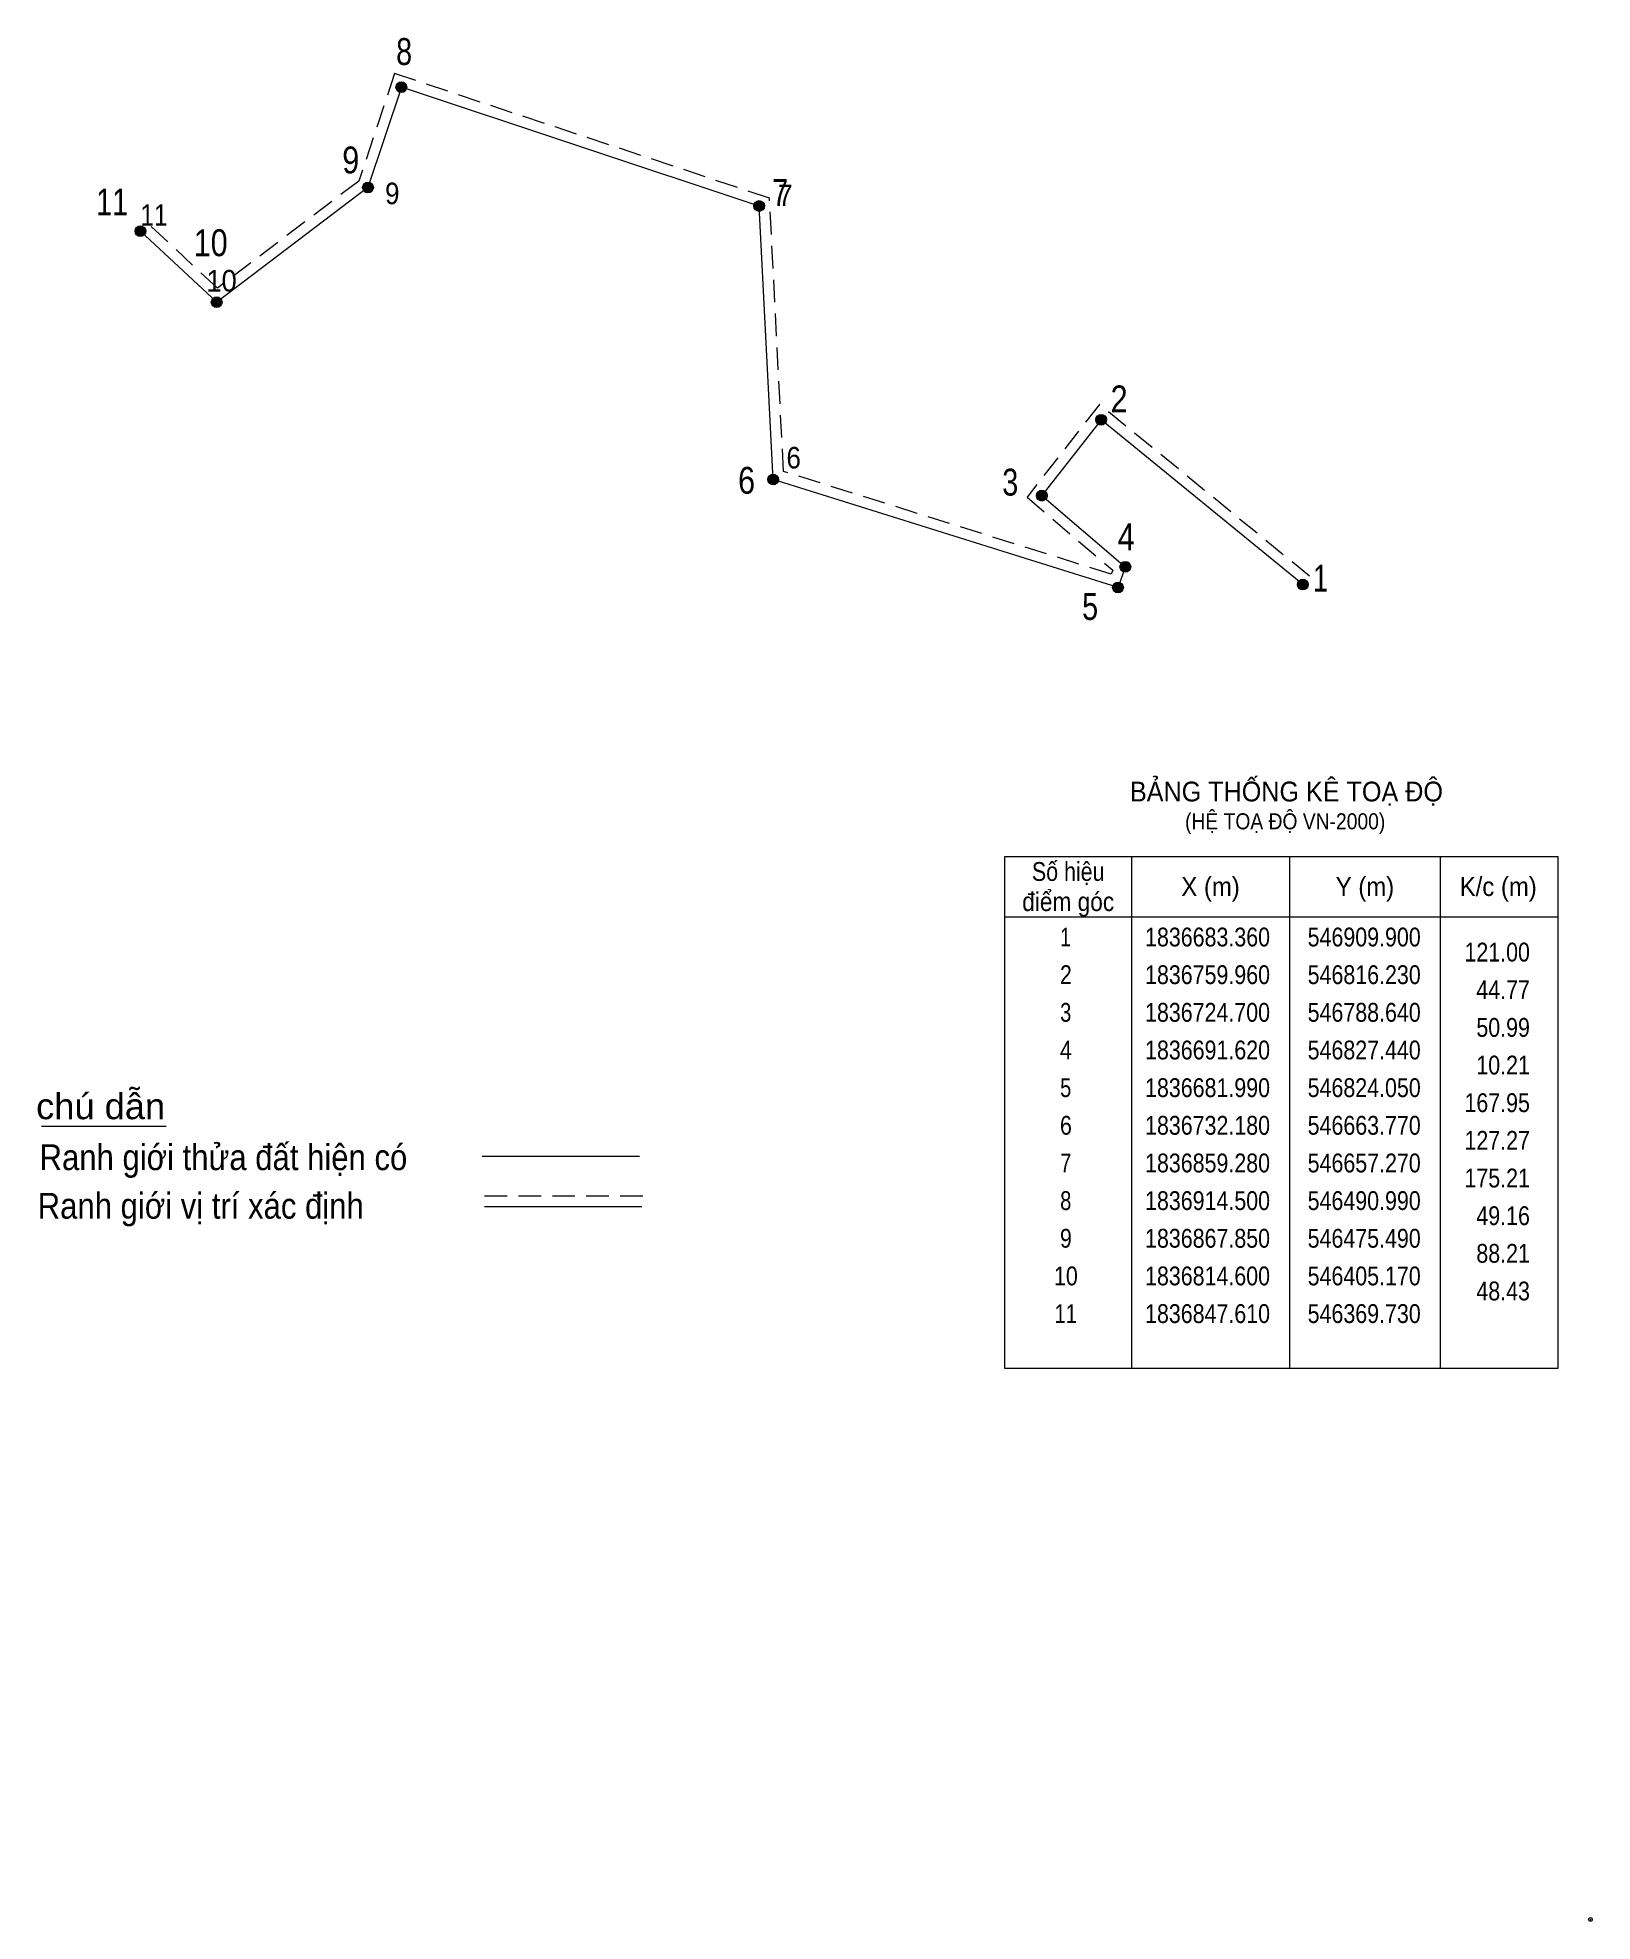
# Model space of a CAD drawing. Header units: metres. Extents: x 546322 to 547044, y 1836062 to 1836938.
import ezdxf
from ezdxf.enums import TextEntityAlignment as Align

# ---------------------------------------------------------------- set-up
doc = ezdxf.new("R2010")
doc.units = ezdxf.units.M
doc.header["$LTSCALE"] = 3.5
doc.header["$PDMODE"] = 32
doc.header["$PDSIZE"] = 1.75
doc.linetypes.add('MEDIUM_DASHED', pattern=[4.5, 3, -1.5])
for name, color, linetype in [('1', 7, 'Continuous'), ('12', 7, 'Continuous'), ('7', 7, 'Continuous')]:
    doc.layers.add(name, color=color, linetype=linetype)
for name, color, linetype, lineweight in [('17', 7, 'Continuous', 13), ('6', 7, 'Continuous', 13), ('63', 7, 'Continuous', 13)]:
    doc.layers.add(name, color=color, linetype=linetype, lineweight=lineweight)

msp = doc.modelspace()

# ---------------------------------------------------------------- hatches: boundary and pattern name
at = {"layer": '17'}
for points in [[(546493.487, 1836914.498, 1), (546488.487, 1836914.498, 1)], [(546477.991, 1836867.855, 1), (546472.991, 1836867.855, 1)], [(546659.771, 1836859.276, 1), (546654.771, 1836859.276, 1)], [(546372.227, 1836847.605, 1), (546367.227, 1836847.605, 1)], [(546407.67, 1836814.603, 1), (546402.67, 1836814.603, 1)], [(546818.726, 1836759.956, 1), (546813.726, 1836759.956, 1)], [(546666.271, 1836732.179, 1), (546661.271, 1836732.179, 1)], [(546791.145, 1836724.696, 1), (546786.145, 1836724.696, 1)], [(546829.937, 1836691.617, 1), (546824.937, 1836691.617, 1)], [(546826.547, 1836681.995, 1), (546821.547, 1836681.995, 1)], [(546912.398, 1836683.361, 1), (546907.398, 1836683.361, 1)]]:
    msp.add_hatch(color=256, dxfattribs=at).paths.add_polyline_path(points)

# ---------------------------------------------------------------- linework, layer by layer
msp.add_line((546323.75, 1836431.63), (546381.67, 1836431.63), dxfattribs=at)
at = {"layer": '17', "linetype": 'MEDIUM_DASHED'}
msp.add_lwpolyline([(546913.06, 1836687.23), (546815.44, 1836767.06), (546781.75, 1836724), (546821.58, 1836690.04), (546820.93, 1836688.21), (546668.59, 1836735.91), (546662.09, 1836862.94), (546487.82, 1836920.82), (546471.24, 1836870.9), (546405.5, 1836821.13), (546373.13, 1836851.26)], dxfattribs=at)
at = {"layer": '17'}
msp.add_lwpolyline([(546909.9, 1836683.36), (546816.23, 1836759.96), (546788.64, 1836724.7), (546827.44, 1836691.62), (546824.05, 1836681.99), (546663.77, 1836732.18), (546657.27, 1836859.28), (546490.99, 1836914.5), (546475.49, 1836867.85), (546405.17, 1836814.6), (546369.73, 1836847.61)], dxfattribs=at)
for centre in [(546490.987, 1836914.498), (546475.491, 1836867.855), (546657.271, 1836859.276), (546369.727, 1836847.605), (546405.17, 1836814.603), (546816.226, 1836759.956), (546663.771, 1836732.179), (546788.645, 1836724.696), (546827.437, 1836691.617), (546824.047, 1836681.995), (546909.898, 1836683.361)]:
    msp.add_circle(centre, 2.5, dxfattribs=at)
at = {"layer": '6'}
for p, q in [((546528.55, 1836417.71), (546601.67, 1836417.71)), ((546529.67, 1836394.27), (546602.79, 1836394.27))]:
    msp.add_line(p, q, dxfattribs=at)
at = {"layer": '6', "linetype": 'MEDIUM_DASHED'}
msp.add_line((546529.67, 1836399.23), (546603.27, 1836399.23), dxfattribs=at)
at = {"layer": '6'}
msp.add_point((547043.59, 1836063.01), dxfattribs=at)
at = {"layer": '63'}
for p, q in [((546830.29, 1836557.01), (546830.29, 1836319.01)), ((546903.79, 1836557.01), (546903.79, 1836319.01)), ((546973.79, 1836557.01), (546973.79, 1836319.01)), ((546771.49, 1836529.01), (547028.39, 1836529.01))]:
    msp.add_line(p, q, dxfattribs=at)
msp.add_lwpolyline([(546771.49, 1836557.01), (547028.39, 1836557.01), (547028.39, 1836319.01), (546771.49, 1836319.01)], close=True, dxfattribs=at)
at = {"layer": '7'}
for p in [(546490.99, 1836914.5), (546475.49, 1836867.85), (546657.27, 1836859.28), (546369.73, 1836847.61), (546405.17, 1836814.6), (546816.23, 1836759.96), (546663.77, 1836732.18), (546788.65, 1836724.7), (546827.44, 1836691.62), (546824.05, 1836681.99), (546909.9, 1836683.36)]:
    msp.add_point(p, dxfattribs=at)

# ---------------------------------------------------------------- texts
at = {"layer": '1'}
for s, height, width, p in [('BẢNG THỐNG KÊ TOẠ ĐỘ ', 9.2, 0.95, (546829.6, 1836582.58)), ('(HỆ TOẠ ĐỘ VN-2000)', 7.44, 0.9, (546855.2, 1836569.62))]:
    msp.add_text(s, height=height, dxfattribs=dict(at, width=width)).set_placement(p)
at = {"layer": '12'}
for s, width, p in [('9', 0.9, (546483.44, 1836860.14)), ('7', 0.9, (546666.11, 1836859.28)), ('11', 0.85, (546369.73, 1836850.1)), ('10', 0.95, (546400.36, 1836819.55)), ('6', 0.9, (546669.96, 1836737.34))]:
    msp.add_text(s, height=10, dxfattribs=dict(at, width=width)).set_placement(p)
at = {"layer": '6'}
for s, width, p in [('chú dẫn', 1.05, (546321.27, 1836434.91)), ('Ranh giới thửa đất hiện có ', 0.9, (546322.87, 1836411.23)), ('Ranh giới vị trí xác định', 0.9, (546321.99, 1836388.67))]:
    msp.add_text(s, height=12, dxfattribs=dict(at, width=width)).set_placement(p)
at = {"layer": '63'}
for s, height, width, p in [(' 8', 12.5, 0.8, (546496, 1836924.83)), (' 9', 12.5, 0.85, (546471.44, 1836874.43)), (' 11', 12.5, 0.8, (546364.02, 1836854.92)), (' 7', 12.5, 0.8, (546670.77, 1836859.28)), (' 10', 12.5, 0.85, (546410.29, 1836835.97)), (' 2', 12.5, 0.85, (546828.51, 1836763.39)), (' 6', 12.5, 0.85, (546655.38, 1836725.56)), (' 3', 12.5, 0.8, (546777.69, 1836724.7)), (' 4', 12.5, 0.85, (546831.8, 1836699.29)), (' 1', 12.5, 0.75, (546921.63, 1836680.09)), (' 5', 12.5, 0.8, (546814.81, 1836666.93)), ('121.00', 8.75, 0.85, (547015.46, 1836508.19)), ('44.77', 8.75, 0.85, (547015.45, 1836490.69)), ('50.99', 8.75, 0.85, (547015.46, 1836473.19)), ('10.21', 8.75, 0.85, (547015.45, 1836455.69)), ('167.95', 8.75, 0.85, (547015.46, 1836438.19)), ('127.27', 8.75, 0.85, (547015.46, 1836420.69)), ('175.21', 8.75, 0.85, (547015.46, 1836403.19)), ('49.16', 8.75, 0.85, (547015.46, 1836385.69)), ('88.21', 8.75, 0.85, (547015.45, 1836368.19)), ('48.43', 8.75, 0.85, (547015.46, 1836350.69))]:
    msp.add_text(s, height=height, dxfattribs=dict(at, width=width)).set_placement(p, align=Align.RIGHT)
for s, width, p in [('Số hiệu', 0.85, (546800.895, 1836545.64)), ('điểm góc', 0.9, (546800.89, 1836531.64)), ('X (m)', 0.95, (546867.045, 1836538.64)), ('Y (m)', 0.95, (546938.79, 1836538.64)), ('K/c (m)', 0.95, (547000.745, 1836538.64)), (' 1', 0.75, (546798.445, 1836515.19)), ('1836683.360', 0.85, (546865.645, 1836515.19)), ('546909.900', 0.85, (546938.445, 1836515.19)), (' 2', 0.85, (546798.445, 1836497.69)), ('1836759.960', 0.85, (546865.645, 1836497.69)), ('546816.230', 0.85, (546938.445, 1836497.69)), (' 3', 0.8, (546798.44, 1836480.19)), ('1836724.700', 0.85, (546865.645, 1836480.19)), ('546788.640', 0.85, (546938.445, 1836480.19)), (' 4', 0.85, (546798.44, 1836462.69)), ('1836691.620', 0.85, (546865.645, 1836462.69)), ('546827.440', 0.85, (546938.445, 1836462.69)), (' 5', 0.8, (546798.44, 1836445.19)), ('1836681.990', 0.85, (546865.645, 1836445.19)), ('546824.050', 0.85, (546938.445, 1836445.19)), (' 6', 0.85, (546798.445, 1836427.69)), ('1836732.180', 0.85, (546865.645, 1836427.69)), ('546663.770', 0.85, (546938.445, 1836427.69)), (' 7', 0.8, (546798.455, 1836410.19)), ('1836859.280', 0.85, (546865.645, 1836410.19)), ('546657.270', 0.85, (546938.445, 1836410.19)), (' 8', 0.8, (546798.455, 1836392.69)), ('1836914.500', 0.85, (546865.645, 1836392.69)), ('546490.990', 0.85, (546938.445, 1836392.69)), (' 9', 0.85, (546798.44, 1836375.19)), ('1836867.850', 0.85, (546865.645, 1836375.19)), ('546475.490', 0.85, (546938.445, 1836375.19)), (' 10', 0.85, (546798.445, 1836357.69)), ('1836814.600', 0.85, (546865.645, 1836357.69)), ('546405.170', 0.85, (546938.445, 1836357.69)), (' 11', 0.8, (546798.445, 1836340.19)), ('1836847.610', 0.85, (546865.645, 1836340.19)), ('546369.730', 0.85, (546938.445, 1836340.19))]:
    msp.add_text(s, height=8.75, dxfattribs=dict(at, width=width)).set_placement(p, align=Align.CENTER)

doc.saveas('drawing.dxf')
